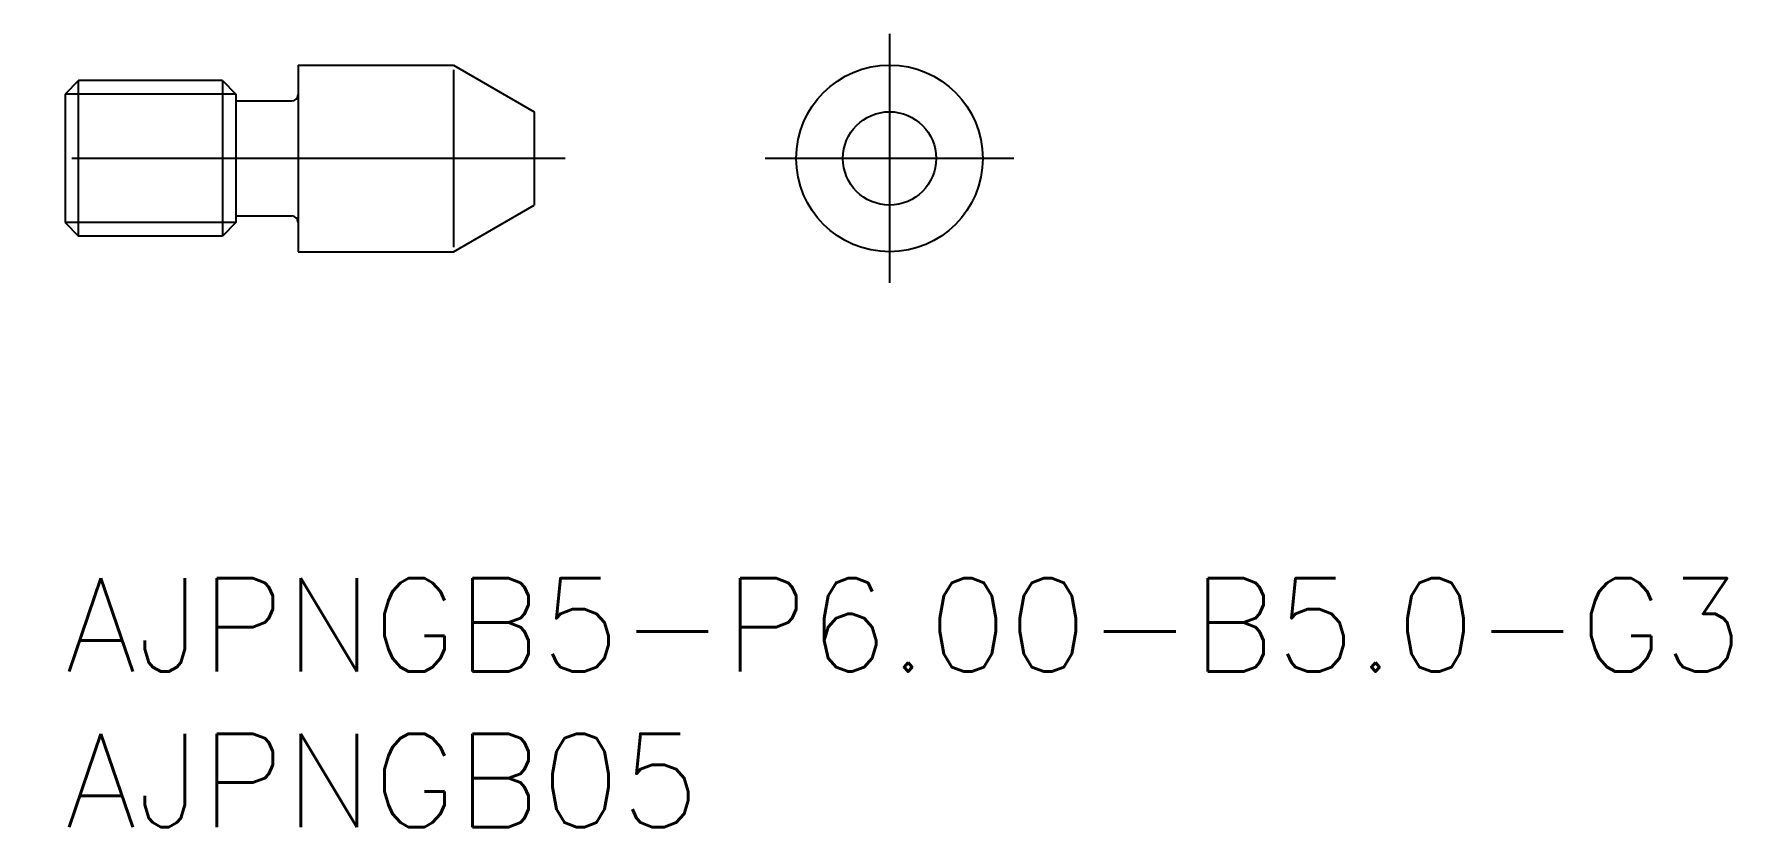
# Model space of a CAD drawing. Extents: x -1 to 53.6, y -8.5 to 17.
import ezdxf

# ---------------------------------------------------------------- set-up
doc = ezdxf.new("R2010")
doc.units = 0
doc.header["$LTSCALE"] = 0.5
doc.linetypes.add('CENTER', pattern=[50.8, 31.75, -6.35, 6.35, -6.35])
for name, color, linetype in [('MSM_CENTER', 1, 'CENTER'), ('MSM_CONTINUOUS', 7, 'CONTINUOUS'), ('MSM_NARROW', 5, 'CONTINUOUS'), ('MSM_PART_NUMBER', 7, 'CONTINUOUS')]:
    doc.layers.add(name, color=color, linetype=linetype)
doc.styles.get("Standard").update_dxf_attribs({"font": 'txt.shx', "height": 1, "bigfont": 'bigfont.shx'})

# ---------------------------------------------------------------- blocks, each defined once
blk = doc.blocks.new('*U15')
at = {"layer": 'MSM_PART_NUMBER'}
blk.add_text('AJPNGB5-P6.00-B5.0-G3', height=3, dxfattribs=at).set_placement((0, -3.5))
blk = doc.blocks.new('*U16')
at = {"layer": 'MSM_PART_NUMBER'}
blk.add_text('AJPNGB05', height=3, dxfattribs=at).set_placement((0, -8.5))

msp = doc.modelspace()

# ---------------------------------------------------------------- linework, layer by layer
at = {"layer": 'MSM_CENTER'}
for p, q in [((26.534, 17), (26.534, 9)), ((16.098, 13), (-1, 13)), ((30.534, 13), (22.534, 13))]:
    msp.add_line(p, q, dxfattribs=at)
at = {"layer": 'MSM_CONTINUOUS'}
for p, q in [((7.5, 16), (12.5, 16)), ((7.5, 16), (7.5, 10)), ((12.5, 16), (15.098, 14.5)), ((0.433, 15.5), (0, 15.067)), ((5.067, 15.5), (0.433, 15.5)), ((0.433, 10.5), (0.433, 15.5)), ((5.067, 15.5), (5.5, 15.067)), ((5.067, 15.5), (5.067, 10.5)), ((0, 15.067), (0, 10.933)), ((5.5, 15.067), (5.5, 10.933)), ((5.5, 14.85), (7.3, 14.85)), ((15.098, 14.5), (15.098, 11.5)), ((12.5, 10), (15.098, 11.5)), ((0, 10.933), (0.433, 10.5)), ((5.5, 10.933), (5.067, 10.5)), ((5.5, 11.15), (7.3, 11.15)), ((5.067, 10.5), (0.433, 10.5)), ((7.5, 10), (12.5, 10))]:
    msp.add_line(p, q, dxfattribs=at)
for radius in [3, 1.5]:
    msp.add_circle((26.534, 13), radius, dxfattribs=at)
for centre, start, end in [((7.3, 15.05), 270, 0), ((7.3, 10.95), 0, 90)]:
    msp.add_arc(centre, 0.2, start, end, dxfattribs=at)
at = {"layer": 'MSM_NARROW'}
for p, q in [((12.5, 15.85), (12.5, 10.15)), ((5.5, 15.067), (0, 15.067)), ((5.5, 10.933), (0, 10.933))]:
    msp.add_line(p, q, dxfattribs=at)

# ---------------------------------------------------------------- block references
at = {"layer": 'MSM_CONTINUOUS'}
for name in ['*U15', '*U16']:
    msp.add_blockref(name, (0, 0), dxfattribs=at)

doc.saveas('drawing.dxf')
